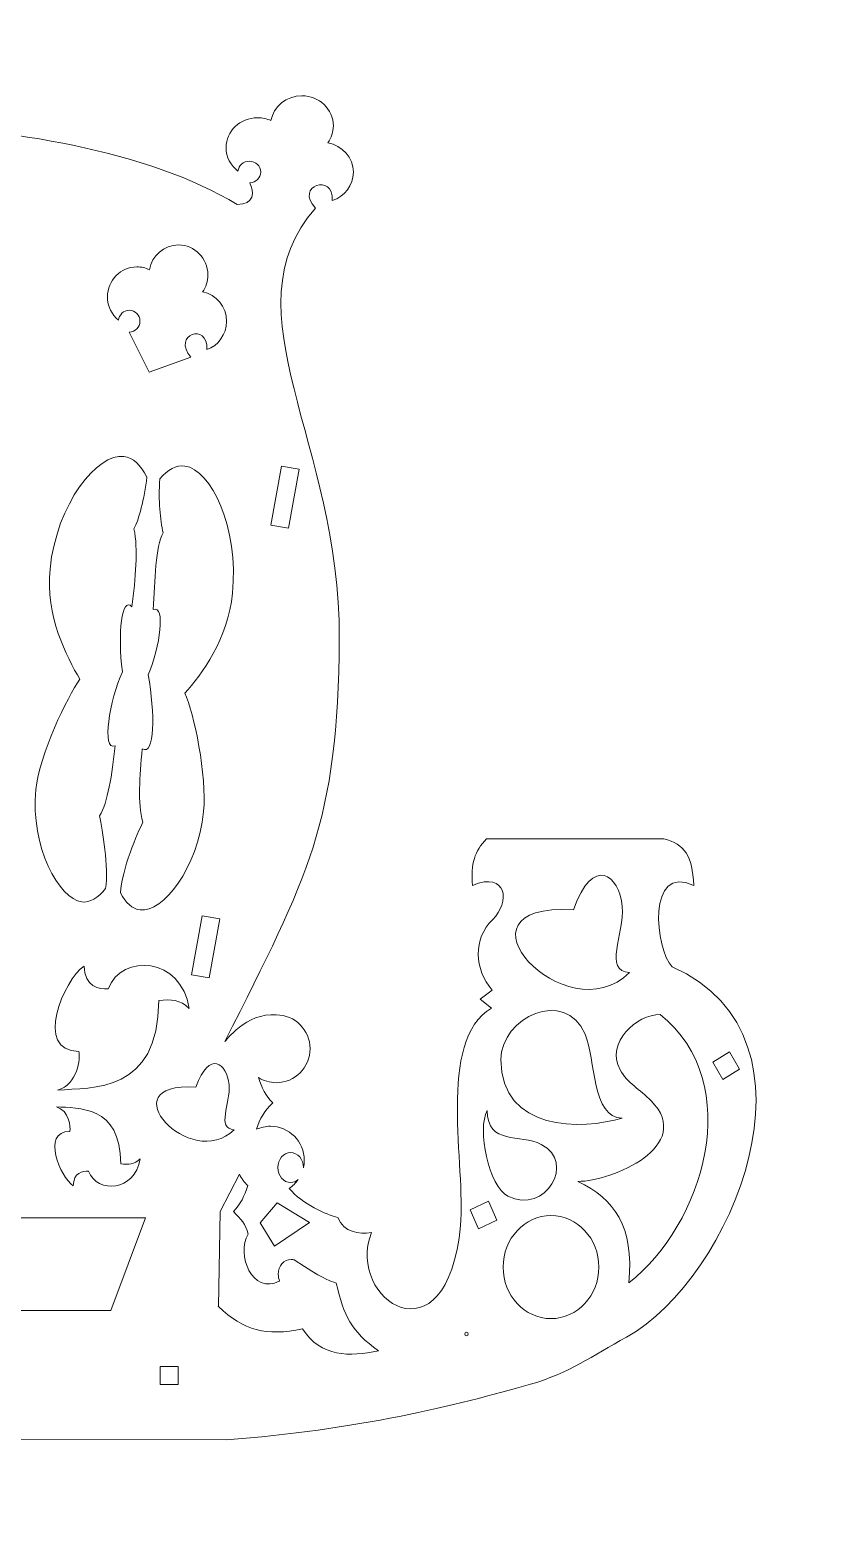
# Model space of a CAD drawing. Header units: centimetres. Extents: x -45.9 to 46.4, y -45.2 to 46.8.
# Drawn here: x 24.38 to 42.29, y 12.16 to 45.61 of the extents above; entities that cross this region are included whole.
import ezdxf

# ---------------------------------------------------------------- set-up
doc = ezdxf.new("R2010")
doc.units = ezdxf.units.CM
doc.header["$MEASUREMENT"] = 0
doc.layers.add('layer 1', color=7, linetype='Continuous')

msp = doc.modelspace()

# ---------------------------------------------------------------- linework, layer by layer
at = {"layer": 'layer 1', "color": 250, "lineweight": 9}
for points, knots in [([(5.55247, 15.42216), (7.18879, 14.95237), (9.45829, 14.39087), (12.34004, 14.18407), (12.34004, 14.18407), (12.34004, 14.18407), (16.28604, 14.18261), (16.28604, 14.18261), (16.28604, 14.18261), (16.28604, 14.18261), (17.50797, 14.18207), (17.50797, 14.18207), (17.50797, 14.18207), (17.5336, 12.50384), (19.24014, 12.16448), (19.98507, 12.16448), (19.98507, 12.16448), (19.98507, 12.16448), (21.12663, 12.16448), (21.12663, 12.16448), (21.12663, 12.16448), (21.87117, 12.16448), (23.5765, 12.50357), (23.60373, 14.1798), (23.60373, 14.1798), (23.60373, 14.1798), (28.76086, 14.1778), (28.76086, 14.1778), (28.76086, 14.1778), (31.64246, 14.38459), (33.91197, 14.94609), (35.54842, 15.41588), (35.54842, 15.41588), (36.42044, 15.66633), (36.90825, 16.03546), (37.6899, 16.4664), (37.6899, 16.4664), (40.01988, 17.7508), (42.29286, 23.12473), (38.70757, 24.72447), (38.70757, 24.72447), (38.31842, 25.10147), (38.14353, 27.04123), (39.18844, 26.53794), (39.18844, 26.53794), (39.1528, 27.20544), (38.99193, 27.45215), (38.518, 27.5763), (38.518, 27.5763), (38.518, 27.5763), (34.56652, 27.5763), (34.56652, 27.5763), (34.56652, 27.5763), (34.29752, 27.30143), (34.21395, 27.0184), (34.24893, 26.53847), (34.24893, 26.53847), (35.03965, 26.8586), (35.09158, 26.15399), (34.70243, 25.77698), (34.70243, 25.77698), (34.25814, 25.34658), (34.29004, 24.66292), (34.69348, 24.20462), (34.69348, 24.20462), (34.69348, 24.20462), (34.42128, 23.99796), (34.42128, 23.99796), (34.42128, 23.99796), (34.42128, 23.99796), (34.67533, 23.80078), (34.67533, 23.80078), (34.67533, 23.80078), (33.44752, 23.09015), (34.10768, 20.24606), (33.98566, 18.95458), (33.98566, 18.95458), (33.68782, 15.8025), (31.41645, 17.29223), (31.99824, 18.79491), (31.99824, 18.79491), (31.71317, 18.7635), (31.39141, 18.79235), (31.24868, 19.13077), (31.24868, 19.13077), (30.99587, 19.19567), (30.45577, 19.43091), (30.16515, 19.78095), (30.16515, 19.78095), (30.24284, 19.83301), (30.31066, 19.89936), (30.36433, 19.97612), (30.36433, 19.97612), (30.3172, 19.93607), (30.25913, 19.91244), (30.19652, 19.91244), (30.19652, 19.91244), (30.03886, 19.91244), (29.91096, 20.0617), (29.91096, 20.24579), (29.91096, 20.24579), (29.91096, 20.42989), (30.03886, 20.57915), (30.19652, 20.57915), (30.19652, 20.57915), (30.35418, 20.57915), (30.48194, 20.42989), (30.48194, 20.24579), (30.48194, 20.24579), (30.48194, 20.24579), (30.48194, 20.24126), (30.48194, 20.24126), (30.48194, 20.24126), (30.48194, 20.24126), (30.48194, 20.24059), (30.48194, 20.24059), (30.48194, 20.24059), (30.48194, 20.24059), (30.48208, 20.24126), (30.48208, 20.24126), (30.48208, 20.24126), (30.49436, 20.29559), (30.5009, 20.35219), (30.5009, 20.41027), (30.5009, 20.41027), (30.5009, 20.82772), (30.16355, 21.16628), (29.74756, 21.16628), (29.74756, 21.16628), (29.63675, 21.16628), (29.53155, 21.14225), (29.43677, 21.09913), (29.43677, 21.09913), (29.50485, 21.3437), (29.61366, 21.50631), (29.798, 21.68838), (29.798, 21.68838), (29.63598, 21.85815), (29.55803, 22.01396), (29.47655, 22.25324), (29.47655, 22.25324), (29.47655, 22.25324), (29.47669, 22.25324), (29.47669, 22.25324), (29.47669, 22.25324), (29.59243, 22.18048), (29.72927, 22.13843), (29.87599, 22.13843), (29.87599, 22.13843), (30.29184, 22.13843), (30.6292, 22.47699), (30.6292, 22.89444), (30.6292, 22.89444), (30.6292, 23.3119), (30.29184, 23.65046), (29.87599, 23.65046), (29.87599, 23.65046), (29.20648, 23.70386), (28.74003, 23.05878), (28.73122, 23.05878), (28.73122, 23.05878), (30.59742, 26.7765), (31.25424, 27.89911), (31.28068, 32.04403), (31.28068, 32.04403), (31.30845, 36.40776), (28.7415, 39.31513), (30.74814, 41.64057), (30.74814, 41.64057), (30.27595, 42.13693), (31.17014, 42.42929), (31.12421, 41.80745), (31.12421, 41.80745), (31.39883, 41.89823), (31.59587, 42.14667), (31.59587, 42.43877), (31.59587, 42.43877), (31.59587, 42.76491), (31.3501, 43.03659), (31.02529, 43.09506), (31.02529, 43.09506), (31.10352, 43.20293), (31.14931, 43.33363), (31.14931, 43.47447), (31.14931, 43.47447), (31.14931, 43.84333), (30.83505, 44.1425), (30.4475, 44.1425), (30.4475, 44.1425), (30.1016, 44.1425), (29.81404, 43.90421), (29.75624, 43.59061), (29.75624, 43.59061), (29.66586, 43.6312), (29.5648, 43.65376), (29.45813, 43.65376), (29.45813, 43.65376), (29.07058, 43.65376), (28.75632, 43.35472), (28.75632, 42.98572), (28.75632, 42.98572), (28.75632, 42.77386), (28.86005, 42.58482), (29.02185, 42.4624), (29.02185, 42.4624), (29.0324, 42.58709), (29.14213, 42.68521), (29.27577, 42.68521), (29.27577, 42.68521), (29.41648, 42.68521), (29.53062, 42.57668), (29.53062, 42.44304), (29.53062, 42.44304), (29.53062, 42.3126), (29.42207, 42.20626), (29.28618, 42.20114), (29.28618, 42.20114), (29.39044, 42.00423), (29.38697, 41.71827), (29.00676, 41.71827), (29.00676, 41.71827), (27.01275, 42.92978), (23.93493, 43.40578), (21.13091, 43.53935), (21.13091, 43.53935), (20.64215, 43.82829), (21.27264, 44.27738), (21.39817, 43.76123), (21.39817, 43.76123), (21.60029, 43.90581), (21.79761, 44.15532), (21.71831, 44.39642), (21.71831, 44.39642), (21.62993, 44.66556), (21.35332, 44.8275), (21.06936, 44.79345), (21.06936, 44.79345), (21.10474, 44.90226), (21.10701, 45.02187), (21.06883, 45.13802), (21.06883, 45.13802), (20.9687, 45.44253), (20.62814, 45.60981), (20.30828, 45.51155), (20.30828, 45.51155), (20.02272, 45.42371), (19.84997, 45.15417), (19.88735, 44.88063), (19.88735, 44.88063), (19.80178, 44.89118), (19.7122, 44.88423), (19.62422, 44.85713), (19.62422, 44.85713), (19.30422, 44.75888), (19.12613, 44.4322), (19.22612, 44.12769), (19.22612, 44.12769), (19.2834, 43.95358), (19.4427, 43.83108), (19.60864, 43.77072), (19.60864, 43.77072), (19.58947, 43.87389), (19.64886, 43.97832), (19.74971, 44.01141), (19.74971, 44.01141), (19.85825, 44.04705), (19.97386, 43.98644), (20.00777, 43.87617), (20.00777, 43.87617), (20.04181, 43.76577), (20.00843, 43.61318), (19.89976, 43.57755), (19.89976, 43.57755), (19.69818, 43.58052), (19.49932, 43.58194), (19.30382, 43.58194), (19.30382, 43.58194), (16.10702, 43.58194), (13.17228, 42.88894), (10.87273, 41.73364), (10.87273, 41.73364), (10.49818, 41.73652), (10.49105, 42.02205), (10.59478, 42.2179), (10.59478, 42.2179), (10.4589, 42.22309), (10.35034, 42.32942), (10.35034, 42.45987), (10.35034, 42.45987), (10.35034, 42.5935), (10.46449, 42.70204), (10.6052, 42.70204), (10.6052, 42.70204), (10.73883, 42.70204), (10.84857, 42.60391), (10.85912, 42.47922), (10.85912, 42.47922), (11.02092, 42.60164), (11.12465, 42.79068), (11.12465, 43.00254), (11.12465, 43.00254), (11.12465, 43.37141), (10.81039, 43.67058), (10.42284, 43.67058), (10.42284, 43.67058), (10.31617, 43.67058), (10.21511, 43.64789), (10.12473, 43.60744), (10.12473, 43.60744), (10.06692, 43.92103), (9.77936, 44.15933), (9.43346, 44.15933), (9.43346, 44.15933), (9.04578, 44.15933), (8.73165, 43.86015), (8.73165, 43.49129), (8.73165, 43.49129), (8.73165, 43.35045), (8.77744, 43.21962), (8.85567, 43.11188), (8.85567, 43.11188), (8.53087, 43.05341), (8.28509, 42.78173), (8.28509, 42.45559), (8.28509, 42.45559), (8.28509, 42.16349), (8.48214, 41.91505), (8.75675, 41.82427), (8.75675, 41.82427), (8.71087, 42.44554), (9.60338, 42.15428), (9.13411, 41.65875), (9.13411, 41.65875), (11.88753, 38.83171), (8.88573, 36.61856), (9.08449, 32.29407), (9.08449, 32.29407), (9.26953, 28.26904), (9.78137, 27.33453), (12.36967, 23.06506), (12.36967, 23.06506), (12.36086, 23.06506), (11.89428, 23.71), (11.22491, 23.65673), (11.22491, 23.65673), (10.80892, 23.65673), (10.4717, 23.31817), (10.4717, 22.90072), (10.4717, 22.90072), (10.4717, 22.48326), (10.80892, 22.14457), (11.22491, 22.14457), (11.22491, 22.14457), (11.37149, 22.14457), (11.50846, 22.18676), (11.62421, 22.25951), (11.62421, 22.25951), (11.54286, 22.02023), (11.46478, 21.86429), (11.30287, 21.69467), (11.30287, 21.69467), (11.48723, 21.51258), (11.59604, 21.34998), (11.66412, 21.10527), (11.66412, 21.10527), (11.56934, 21.14852), (11.46401, 21.17255), (11.3532, 21.17255), (11.3532, 21.17255), (10.93735, 21.17255), (10.59999, 20.834), (10.59999, 20.41654), (10.59999, 20.41654), (10.59999, 20.35847), (10.60653, 20.30186), (10.61881, 20.24753), (10.61881, 20.24753), (10.61881, 20.24753), (10.61881, 20.25207), (10.61881, 20.25207), (10.61881, 20.25207), (10.61881, 20.43617), (10.74671, 20.58542), (10.90437, 20.58542), (10.90437, 20.58542), (11.06204, 20.58542), (11.18993, 20.43617), (11.18993, 20.25207), (11.18993, 20.25207), (11.18993, 20.06797), (11.06204, 19.91872), (10.90437, 19.91872), (10.90437, 19.91872), (10.84176, 19.91872), (10.78355, 19.94235), (10.73656, 19.9824), (10.73656, 19.9824), (10.73656, 19.9824), (10.73603, 19.98293), (10.73603, 19.98293), (10.73603, 19.98293), (10.73603, 19.98293), (10.73643, 19.98226), (10.73643, 19.98226), (10.73643, 19.98226), (10.79023, 19.9055), (10.85791, 19.83929), (10.93574, 19.78722), (10.93574, 19.78722), (10.64512, 19.43719), (10.1049, 19.20182), (9.85222, 19.13705), (9.85222, 19.13705), (9.70949, 18.79862), (9.38759, 18.76978), (9.10265, 18.80105), (9.10265, 18.80105), (9.68444, 17.29837), (7.41293, 15.80877), (7.11523, 18.96072), (7.11523, 18.96072), (6.99308, 20.25234), (7.65337, 23.09643), (6.42543, 23.80692), (6.42543, 23.80692), (6.42543, 23.80692), (6.67962, 24.00423), (6.67962, 24.00423), (6.67962, 24.00423), (6.67962, 24.00423), (6.40741, 24.21089), (6.40741, 24.21089), (6.40741, 24.21089), (6.81085, 24.6692), (6.84262, 25.35285), (6.39833, 25.78326), (6.39833, 25.78326), (6.00931, 26.16013), (6.06124, 26.86488), (6.85197, 26.54475), (6.85197, 26.54475), (6.88694, 27.02468), (6.80324, 27.3077), (6.53437, 27.58244), (6.53437, 27.58244), (6.53437, 27.58244), (2.58276, 27.58244), (2.58276, 27.58244), (2.58276, 27.58244), (2.10883, 27.45842), (1.94809, 27.21171), (1.91245, 26.54421), (1.91245, 26.54421), (2.95722, 27.04751), (2.78247, 25.10761), (2.39332, 24.73074), (2.39332, 24.73074), (-1.19197, 23.13087), (1.08101, 17.75708), (3.41099, 16.47267), (3.41099, 16.47267), (4.19264, 16.04173), (4.68045, 15.67247), (5.55247, 15.42216)], [0, 0, 0, 0, 0.00854701, 0.00854701, 0.00854701, 0.00854701, 0.01709402, 0.01709402, 0.01709402, 0.01709402, 0.02564103, 0.02564103, 0.02564103, 0.02564103, 0.03418803, 0.03418803, 0.03418803, 0.03418803, 0.04273504, 0.04273504, 0.04273504, 0.04273504, 0.05128205, 0.05128205, 0.05128205, 0.05128205, 0.05982906, 0.05982906, 0.05982906, 0.05982906, 0.06837607, 0.06837607, 0.06837607, 0.06837607, 0.07692308, 0.07692308, 0.07692308, 0.07692308, 0.08547009, 0.08547009, 0.08547009, 0.08547009, 0.09401709, 0.09401709, 0.09401709, 0.09401709, 0.1025641, 0.1025641, 0.1025641, 0.1025641, 0.11111111, 0.11111111, 0.11111111, 0.11111111, 0.11965812, 0.11965812, 0.11965812, 0.11965812, 0.12820513, 0.12820513, 0.12820513, 0.12820513, 0.13675214, 0.13675214, 0.13675214, 0.13675214, 0.14529915, 0.14529915, 0.14529915, 0.14529915, 0.15384615, 0.15384615, 0.15384615, 0.15384615, 0.16239316, 0.16239316, 0.16239316, 0.16239316, 0.17094017, 0.17094017, 0.17094017, 0.17094017, 0.17948718, 0.17948718, 0.17948718, 0.17948718, 0.18803419, 0.18803419, 0.18803419, 0.18803419, 0.1965812, 0.1965812, 0.1965812, 0.1965812, 0.20512821, 0.20512821, 0.20512821, 0.20512821, 0.21367521, 0.21367521, 0.21367521, 0.21367521, 0.22222222, 0.22222222, 0.22222222, 0.22222222, 0.23076923, 0.23076923, 0.23076923, 0.23076923, 0.23931624, 0.23931624, 0.23931624, 0.23931624, 0.24786325, 0.24786325, 0.24786325, 0.24786325, 0.25641026, 0.25641026, 0.25641026, 0.25641026, 0.26495726, 0.26495726, 0.26495726, 0.26495726, 0.27350427, 0.27350427, 0.27350427, 0.27350427, 0.28205128, 0.28205128, 0.28205128, 0.28205128, 0.29059829, 0.29059829, 0.29059829, 0.29059829, 0.2991453, 0.2991453, 0.2991453, 0.2991453, 0.30769231, 0.30769231, 0.30769231, 0.30769231, 0.31623932, 0.31623932, 0.31623932, 0.31623932, 0.32478632, 0.32478632, 0.32478632, 0.32478632, 0.33333333, 0.33333333, 0.33333333, 0.33333333, 0.34188034, 0.34188034, 0.34188034, 0.34188034, 0.35042735, 0.35042735, 0.35042735, 0.35042735, 0.35897436, 0.35897436, 0.35897436, 0.35897436, 0.36752137, 0.36752137, 0.36752137, 0.36752137, 0.37606838, 0.37606838, 0.37606838, 0.37606838, 0.38461538, 0.38461538, 0.38461538, 0.38461538, 0.39316239, 0.39316239, 0.39316239, 0.39316239, 0.4017094, 0.4017094, 0.4017094, 0.4017094, 0.41025641, 0.41025641, 0.41025641, 0.41025641, 0.41880342, 0.41880342, 0.41880342, 0.41880342, 0.42735043, 0.42735043, 0.42735043, 0.42735043, 0.43589744, 0.43589744, 0.43589744, 0.43589744, 0.44444444, 0.44444444, 0.44444444, 0.44444444, 0.45299145, 0.45299145, 0.45299145, 0.45299145, 0.46153846, 0.46153846, 0.46153846, 0.46153846, 0.47008547, 0.47008547, 0.47008547, 0.47008547, 0.47863248, 0.47863248, 0.47863248, 0.47863248, 0.48717949, 0.48717949, 0.48717949, 0.48717949, 0.4957265, 0.4957265, 0.4957265, 0.4957265, 0.5042735, 0.5042735, 0.5042735, 0.5042735, 0.51282051, 0.51282051, 0.51282051, 0.51282051, 0.52136752, 0.52136752, 0.52136752, 0.52136752, 0.52991453, 0.52991453, 0.52991453, 0.52991453, 0.53846154, 0.53846154, 0.53846154, 0.53846154, 0.54700855, 0.54700855, 0.54700855, 0.54700855, 0.55555556, 0.55555556, 0.55555556, 0.55555556, 0.56410256, 0.56410256, 0.56410256, 0.56410256, 0.57264957, 0.57264957, 0.57264957, 0.57264957, 0.58119658, 0.58119658, 0.58119658, 0.58119658, 0.58974359, 0.58974359, 0.58974359, 0.58974359, 0.5982906, 0.5982906, 0.5982906, 0.5982906, 0.60683761, 0.60683761, 0.60683761, 0.60683761, 0.61538462, 0.61538462, 0.61538462, 0.61538462, 0.62393162, 0.62393162, 0.62393162, 0.62393162, 0.63247863, 0.63247863, 0.63247863, 0.63247863, 0.64102564, 0.64102564, 0.64102564, 0.64102564, 0.64957265, 0.64957265, 0.64957265, 0.64957265, 0.65811966, 0.65811966, 0.65811966, 0.65811966, 0.66666667, 0.66666667, 0.66666667, 0.66666667, 0.67521368, 0.67521368, 0.67521368, 0.67521368, 0.68376068, 0.68376068, 0.68376068, 0.68376068, 0.69230769, 0.69230769, 0.69230769, 0.69230769, 0.7008547, 0.7008547, 0.7008547, 0.7008547, 0.70940171, 0.70940171, 0.70940171, 0.70940171, 0.71794872, 0.71794872, 0.71794872, 0.71794872, 0.72649573, 0.72649573, 0.72649573, 0.72649573, 0.73504274, 0.73504274, 0.73504274, 0.73504274, 0.74358974, 0.74358974, 0.74358974, 0.74358974, 0.75213675, 0.75213675, 0.75213675, 0.75213675, 0.76068376, 0.76068376, 0.76068376, 0.76068376, 0.76923077, 0.76923077, 0.76923077, 0.76923077, 0.77777778, 0.77777778, 0.77777778, 0.77777778, 0.78632479, 0.78632479, 0.78632479, 0.78632479, 0.79487179, 0.79487179, 0.79487179, 0.79487179, 0.8034188, 0.8034188, 0.8034188, 0.8034188, 0.81196581, 0.81196581, 0.81196581, 0.81196581, 0.82051282, 0.82051282, 0.82051282, 0.82051282, 0.82905983, 0.82905983, 0.82905983, 0.82905983, 0.83760684, 0.83760684, 0.83760684, 0.83760684, 0.84615385, 0.84615385, 0.84615385, 0.84615385, 0.85470085, 0.85470085, 0.85470085, 0.85470085, 0.86324786, 0.86324786, 0.86324786, 0.86324786, 0.87179487, 0.87179487, 0.87179487, 0.87179487, 0.88034188, 0.88034188, 0.88034188, 0.88034188, 0.88888889, 0.88888889, 0.88888889, 0.88888889, 0.8974359, 0.8974359, 0.8974359, 0.8974359, 0.90598291, 0.90598291, 0.90598291, 0.90598291, 0.91452991, 0.91452991, 0.91452991, 0.91452991, 0.92307692, 0.92307692, 0.92307692, 0.92307692, 0.93162393, 0.93162393, 0.93162393, 0.93162393, 0.94017094, 0.94017094, 0.94017094, 0.94017094, 0.94871795, 0.94871795, 0.94871795, 0.94871795, 0.95726496, 0.95726496, 0.95726496, 0.95726496, 0.96581197, 0.96581197, 0.96581197, 0.96581197, 0.97435897, 0.97435897, 0.97435897, 0.97435897, 0.98290598, 0.98290598, 0.98290598, 0.98290598, 1, 1, 1, 1]), ([(26.35918, 39.13721), (26.20792, 39.25963), (26.11087, 39.44867), (26.11087, 39.66067), (26.11087, 39.66067), (26.11087, 40.02953), (26.40483, 40.3287), (26.76729, 40.3287), (26.76729, 40.3287), (26.86701, 40.3287), (26.96153, 40.30601), (27.04617, 40.26556), (27.04617, 40.26556), (27.10024, 40.57902), (27.36924, 40.81732), (27.69271, 40.81732), (27.69271, 40.81732), (28.0553, 40.81732), (28.34927, 40.51827), (28.34927, 40.14928), (28.34927, 40.14928), (28.34927, 40.00844), (28.30641, 39.87774), (28.23312, 39.77001), (28.23312, 39.77001), (28.53697, 39.7114), (28.76686, 39.43973), (28.76686, 39.11358), (28.76686, 39.11358), (28.76686, 38.82148), (28.58249, 38.57304), (28.32564, 38.48226), (28.32564, 38.48226), (28.36863, 39.1041), (27.53224, 38.81174), (27.974, 38.31552), (27.974, 38.31552), (27.974, 38.31552), (27.974, 38.31538), (27.974, 38.31538), (27.974, 38.31538), (27.974, 38.31538), (27.04337, 37.97963), (27.04337, 37.97963), (27.04337, 37.97963), (27.04337, 37.97963), (26.59681, 38.87582), (26.59681, 38.87582), (26.59681, 38.87582), (26.72831, 38.87582), (26.83511, 38.98422), (26.83511, 39.11786), (26.83511, 39.11786), (26.83511, 39.25162), (26.72831, 39.36003), (26.59681, 39.36003), (26.59681, 39.36003), (26.47172, 39.36003), (26.36906, 39.2619), (26.35931, 39.13735), (26.35931, 39.13735), (26.35931, 39.13735), (26.35918, 39.13721), (26.35918, 39.13721)], [0, 0, 0, 0, 0.05882353, 0.05882353, 0.05882353, 0.05882353, 0.11764706, 0.11764706, 0.11764706, 0.11764706, 0.17647059, 0.17647059, 0.17647059, 0.17647059, 0.23529412, 0.23529412, 0.23529412, 0.23529412, 0.29411765, 0.29411765, 0.29411765, 0.29411765, 0.35294118, 0.35294118, 0.35294118, 0.35294118, 0.41176471, 0.41176471, 0.41176471, 0.41176471, 0.47058824, 0.47058824, 0.47058824, 0.47058824, 0.52941176, 0.52941176, 0.52941176, 0.52941176, 0.58823529, 0.58823529, 0.58823529, 0.58823529, 0.64705882, 0.64705882, 0.64705882, 0.64705882, 0.70588235, 0.70588235, 0.70588235, 0.70588235, 0.76470588, 0.76470588, 0.76470588, 0.76470588, 0.82352941, 0.82352941, 0.82352941, 0.82352941, 0.88235294, 0.88235294, 0.88235294, 0.88235294, 1, 1, 1, 1]), ([(24.51353, 28.67412), (24.59083, 29.45242), (25.22175, 30.74871), (25.49783, 31.13787), (25.49783, 31.13787), (25.19946, 31.6198), (24.72753, 32.55658), (24.83006, 33.5892), (24.83006, 33.5892), (24.97558, 35.05597), (25.89313, 36.17444), (26.47612, 36.10221), (26.47612, 36.10221), (26.67904, 36.07712), (26.85433, 35.90957), (26.9905, 35.6399), (26.9905, 35.6399), (26.93067, 35.15217), (26.81336, 34.68751), (26.70161, 34.48846), (26.70161, 34.48846), (26.8008, 34.03736), (26.73338, 33.38348), (26.65742, 32.74922), (26.65742, 32.74922), (26.42259, 32.99312), (26.33568, 32.16248), (26.44395, 31.30167), (26.44395, 31.30167), (26.15786, 30.67729), (25.96869, 29.52078), (26.28508, 29.64747), (26.28508, 29.64747), (26.20912, 29.01321), (26.12155, 28.37147), (25.93478, 28.09179), (25.93478, 28.09179), (25.99305, 27.7605), (26.14428, 26.95067), (26.06708, 26.46602), (26.06708, 26.46602), (25.90261, 26.25709), (25.72131, 26.14682), (25.54082, 26.16911), (25.54082, 26.16911), (25.03418, 26.23186), (24.38697, 27.39932), (24.51353, 28.67412)], [0, 0, 0, 0, 0.07692308, 0.07692308, 0.07692308, 0.07692308, 0.15384615, 0.15384615, 0.15384615, 0.15384615, 0.23076923, 0.23076923, 0.23076923, 0.23076923, 0.30769231, 0.30769231, 0.30769231, 0.30769231, 0.38461538, 0.38461538, 0.38461538, 0.38461538, 0.46153846, 0.46153846, 0.46153846, 0.46153846, 0.53846154, 0.53846154, 0.53846154, 0.53846154, 0.61538462, 0.61538462, 0.61538462, 0.61538462, 0.69230769, 0.69230769, 0.69230769, 0.69230769, 0.76923077, 0.76923077, 0.76923077, 0.76923077, 0.84615385, 0.84615385, 0.84615385, 0.84615385, 1, 1, 1, 1]), ([(26.83684, 25.98916), (26.66636, 26.01025), (26.51831, 26.14709), (26.40176, 26.3679), (26.40176, 26.3679), (26.40176, 26.3679), (26.4051, 26.36977), (26.4051, 26.36977), (26.4051, 26.36977), (26.42259, 26.87894), (26.78344, 27.71572), (26.89852, 27.94387), (26.89852, 27.94387), (26.7797, 28.38976), (26.83551, 28.94619), (26.8837, 29.58339), (26.8837, 29.58339), (27.17513, 29.40797), (27.16792, 30.37932), (27.02227, 31.23412), (27.02227, 31.23412), (27.28073, 31.87132), (27.41797, 32.7858), (27.12734, 32.68847), (27.12734, 32.68847), (27.17553, 33.32554), (27.17887, 34.10705), (27.35322, 34.39514), (27.35322, 34.39514), (27.28767, 34.69111), (27.24282, 35.10804), (27.27926, 35.60132), (27.27926, 35.60132), (27.27926, 35.60132), (27.27766, 35.60279), (27.27766, 35.60279), (27.27766, 35.60279), (27.45415, 35.80638), (27.64572, 35.91144), (27.83636, 35.88781), (27.83636, 35.88781), (28.41936, 35.81572), (29.04521, 34.51676), (28.89956, 33.04986), (28.89956, 33.04986), (28.7989, 32.03606), (28.21443, 31.23345), (27.83796, 30.82681), (27.83796, 30.82681), (28.03995, 30.38145), (28.33378, 28.97957), (28.25475, 28.18444), (28.25475, 28.18444), (28.12819, 26.90951), (27.34361, 25.92654), (26.83684, 25.98916)], [0, 0, 0, 0, 0.06666667, 0.06666667, 0.06666667, 0.06666667, 0.13333333, 0.13333333, 0.13333333, 0.13333333, 0.2, 0.2, 0.2, 0.2, 0.26666667, 0.26666667, 0.26666667, 0.26666667, 0.33333333, 0.33333333, 0.33333333, 0.33333333, 0.4, 0.4, 0.4, 0.4, 0.46666667, 0.46666667, 0.46666667, 0.46666667, 0.53333333, 0.53333333, 0.53333333, 0.53333333, 0.6, 0.6, 0.6, 0.6, 0.66666667, 0.66666667, 0.66666667, 0.66666667, 0.73333333, 0.73333333, 0.73333333, 0.73333333, 0.8, 0.8, 0.8, 0.8, 0.86666667, 0.86666667, 0.86666667, 0.86666667, 1, 1, 1, 1]), ([(30.15152, 34.49968), (30.15152, 34.49968), (29.75716, 34.56923), (29.75716, 34.56923), (29.75716, 34.56923), (29.75716, 34.56923), (29.98892, 35.88394), (29.98892, 35.88394), (29.98892, 35.88394), (29.98892, 35.88394), (30.38328, 35.81439), (30.38328, 35.81439), (30.38328, 35.81439), (30.38328, 35.81439), (30.15152, 34.49968), (30.15152, 34.49968)], [0, 0, 0, 0, 0.2, 0.2, 0.2, 0.2, 0.4, 0.4, 0.4, 0.4, 0.6, 0.6, 0.6, 0.6, 1, 1, 1, 1]), ([(26.9905, 35.6399), (26.9905, 35.6399), (26.9913, 35.64671), (26.9913, 35.64671), (26.9913, 35.64671), (26.99102, 35.64444), (26.99075, 35.64217), (26.9905, 35.6399)], [0, 0, 0, 0, 0.33333333, 0.33333333, 0.33333333, 0.33333333, 1, 1, 1, 1]), ([(36.50321, 25.99223), (36.94096, 27.23565), (37.52996, 26.76212), (37.59137, 26.06926), (37.59137, 26.06926), (37.64704, 25.43847), (37.1615, 24.63533), (37.75571, 24.59274), (37.75571, 24.59274), (36.34114, 23.19726), (33.58342, 26.16644), (36.50321, 25.99223)], [0, 0, 0, 0, 0.25, 0.25, 0.25, 0.25, 0.5, 0.5, 0.5, 0.5, 1, 1, 1, 1]), ([(28.38278, 24.47459), (28.38278, 24.47459), (27.98828, 24.54415), (27.98828, 24.54415), (27.98828, 24.54415), (27.98828, 24.54415), (28.22017, 25.85886), (28.22017, 25.85886), (28.22017, 25.85886), (28.22017, 25.85886), (28.61453, 25.78931), (28.61453, 25.78931), (28.61453, 25.78931), (28.61453, 25.78931), (28.38278, 24.47459), (28.38278, 24.47459)], [0, 0, 0, 0, 0.2, 0.2, 0.2, 0.2, 0.4, 0.4, 0.4, 0.4, 0.6, 0.6, 0.6, 0.6, 1, 1, 1, 1]), ([(25.00014, 21.97039), (25.45071, 22.10269), (25.50851, 22.68248), (25.47287, 22.83467), (25.47287, 22.83467), (24.4572, 22.83467), (25.13898, 24.43868), (25.58968, 24.73839), (25.58968, 24.73839), (25.60036, 24.28275), (25.92477, 24.20639), (26.12982, 24.23229), (26.12982, 24.23229), (26.43033, 25.02462), (27.75986, 24.94104), (27.93288, 23.79414), (27.93288, 23.79414), (27.74665, 23.98678), (27.51756, 24.00881), (27.25403, 23.96783), (27.25403, 23.96783), (27.25403, 21.89865), (25.76533, 22.03708), (25.00014, 21.97039)], [0, 0, 0, 0, 0.14285714, 0.14285714, 0.14285714, 0.14285714, 0.28571429, 0.28571429, 0.28571429, 0.28571429, 0.42857143, 0.42857143, 0.42857143, 0.42857143, 0.57142857, 0.57142857, 0.57142857, 0.57142857, 0.71428571, 0.71428571, 0.71428571, 0.71428571, 1, 1, 1, 1]), ([(37.59337, 21.34855), (36.70132, 21.08101), (34.88652, 21.04123), (34.88652, 22.65752), (34.88652, 22.65752), (34.88652, 23.59202), (36.32325, 24.26446), (36.76153, 23.22249), (36.76153, 23.22249), (37.0017, 22.65151), (36.90718, 21.34855), (37.59337, 21.34855)], [0, 0, 0, 0, 0.25, 0.25, 0.25, 0.25, 0.5, 0.5, 0.5, 0.5, 1, 1, 1, 1]), ([(37.74236, 17.67809), (37.84903, 18.94314), (37.4325, 19.53775), (36.6, 19.93678), (36.6, 19.93678), (37.36562, 19.93678), (39.21527, 20.72443), (38.23898, 21.73356), (38.23898, 21.73356), (37.98573, 21.99522), (37.70538, 22.12365), (37.54371, 22.42656), (37.54371, 22.42656), (37.2165, 23.03946), (37.91417, 23.65851), (38.43763, 23.65851), (38.43763, 23.65851), (40.36911, 22.12285), (39.39443, 18.95876), (37.74236, 17.67809)], [0, 0, 0, 0, 0.16666667, 0.16666667, 0.16666667, 0.16666667, 0.33333333, 0.33333333, 0.33333333, 0.33333333, 0.5, 0.5, 0.5, 0.5, 0.66666667, 0.66666667, 0.66666667, 0.66666667, 1, 1, 1, 1]), ([(28.9344, 21.08755), (27.97226, 20.13823), (26.09631, 22.15796), (28.08253, 22.03941), (28.08253, 22.03941), (28.38024, 22.88527), (28.78087, 22.56313), (28.82253, 22.09174), (28.82253, 22.09174), (28.86057, 21.66267), (28.53016, 21.11652), (28.9344, 21.08755)], [0, 0, 0, 0, 0.25, 0.25, 0.25, 0.25, 0.5, 0.5, 0.5, 0.5, 1, 1, 1, 1]), ([(39.83311, 22.20602), (39.83311, 22.20602), (39.6103, 22.59411), (39.6103, 22.59411), (39.6103, 22.59411), (39.6103, 22.59411), (39.98583, 22.8244), (39.98583, 22.8244), (39.98583, 22.8244), (39.98583, 22.8244), (40.20865, 22.43644), (40.20865, 22.43644), (40.20865, 22.43644), (40.20865, 22.43644), (39.83311, 22.20602), (39.83311, 22.20602)], [0, 0, 0, 0, 0.2, 0.2, 0.2, 0.2, 0.4, 0.4, 0.4, 0.4, 0.6, 0.6, 0.6, 0.6, 1, 1, 1, 1]), ([(25.27195, 21.05178), (25.29464, 21.14856), (25.2578, 21.51783), (24.97104, 21.60193), (24.97104, 21.60193), (25.45824, 21.55954), (26.40577, 21.64748), (26.40577, 20.33034), (26.40577, 20.33034), (26.57358, 20.30431), (26.71949, 20.31832), (26.83804, 20.44101), (26.83804, 20.44101), (26.7279, 19.7109), (25.88151, 19.65763), (25.69021, 20.16213), (25.69021, 20.16213), (25.55964, 20.17855), (25.35312, 20.12996), (25.34631, 19.83986), (25.34631, 19.83986), (25.05942, 20.03063), (24.62541, 21.05178), (25.27195, 21.05178)], [0, 0, 0, 0, 0.14285714, 0.14285714, 0.14285714, 0.14285714, 0.28571429, 0.28571429, 0.28571429, 0.28571429, 0.42857143, 0.42857143, 0.42857143, 0.42857143, 0.57142857, 0.57142857, 0.57142857, 0.57142857, 0.71428571, 0.71428571, 0.71428571, 0.71428571, 1, 1, 1, 1]), ([(35.04044, 19.60677), (34.61912, 19.81116), (34.34731, 21.12133), (34.58107, 21.51502), (34.58107, 21.51502), (34.58107, 20.73939), (35.31679, 21.00585), (35.78551, 20.76328), (35.78551, 20.76328), (36.56328, 20.36091), (35.88924, 19.19492), (35.04044, 19.60677)], [0, 0, 0, 0, 0.25, 0.25, 0.25, 0.25, 0.5, 0.5, 0.5, 0.5, 1, 1, 1, 1]), ([(28.59003, 17.14549), (28.59003, 17.14549), (28.62628, 19.26434), (28.62628, 19.26434), (28.62628, 19.26434), (28.62628, 19.26434), (29.05642, 20.09805), (29.05642, 20.09805), (29.05642, 20.09805), (29.10047, 20.00046), (29.16482, 19.91382), (29.24385, 19.84373), (29.24385, 19.84373), (29.16237, 19.60431), (29.08181, 19.43518), (28.91972, 19.26527), (28.91972, 19.26527), (29.09742, 19.08988), (29.18422, 18.98842), (29.2512, 18.76264), (29.2512, 18.76264), (28.97352, 18.30741), (29.34198, 17.39493), (29.9438, 17.71573), (29.9438, 17.71573), (29.9438, 17.71573), (29.95127, 17.7128), (29.95127, 17.7128), (29.95127, 17.7128), (29.93125, 17.75845), (29.9199, 17.81025), (29.9199, 17.86499), (29.9199, 17.86499), (29.9199, 18.04908), (30.04766, 18.19834), (30.20532, 18.19834), (30.20532, 18.19834), (30.23071, 18.19834), (30.25531, 18.19436), (30.27872, 18.18708), (30.27872, 18.18708), (30.27872, 18.18708), (30.50543, 18.04054), (30.50543, 18.04054), (30.50543, 18.04054), (31.00045, 17.71907), (31.06787, 17.73336), (31.21272, 17.66781), (31.21272, 17.66781), (31.39121, 16.92448), (31.53659, 16.60862), (32.15657, 16.15565), (32.15657, 16.15565), (31.50709, 16.02989), (30.87683, 16.00533), (30.45951, 16.65347), (30.45951, 16.65347), (29.6498, 16.4713), (29.14729, 16.6179), (28.59003, 17.14549)], [0, 0, 0, 0, 0.0625, 0.0625, 0.0625, 0.0625, 0.125, 0.125, 0.125, 0.125, 0.1875, 0.1875, 0.1875, 0.1875, 0.25, 0.25, 0.25, 0.25, 0.3125, 0.3125, 0.3125, 0.3125, 0.375, 0.375, 0.375, 0.375, 0.4375, 0.4375, 0.4375, 0.4375, 0.5, 0.5, 0.5, 0.5, 0.5625, 0.5625, 0.5625, 0.5625, 0.625, 0.625, 0.625, 0.625, 0.6875, 0.6875, 0.6875, 0.6875, 0.75, 0.75, 0.75, 0.75, 0.8125, 0.8125, 0.8125, 0.8125, 0.875, 0.875, 0.875, 0.875, 1, 1, 1, 1]), ([(29.83967, 18.49444), (29.83967, 18.49444), (29.51673, 19.00975), (29.51673, 19.00975), (29.51673, 19.00975), (29.51673, 19.00975), (29.89654, 19.45565), (29.89654, 19.45565), (29.89654, 19.45565), (29.89654, 19.45565), (30.61837, 19.02377), (30.61837, 19.02377), (30.61837, 19.02377), (30.61837, 19.02377), (29.83967, 18.49444), (29.83967, 18.49444)], [0, 0, 0, 0, 0.2, 0.2, 0.2, 0.2, 0.4, 0.4, 0.4, 0.4, 0.6, 0.6, 0.6, 0.6, 1, 1, 1, 1]), ([(34.38856, 18.87919), (34.38856, 18.87919), (34.20086, 19.30225), (34.20086, 19.30225), (34.20086, 19.30225), (34.20086, 19.30225), (34.61004, 19.49623), (34.61004, 19.49623), (34.61004, 19.49623), (34.61004, 19.49623), (34.79774, 19.07317), (34.79774, 19.07317), (34.79774, 19.07317), (34.79774, 19.07317), (34.38856, 18.87919), (34.38856, 18.87919)], [0, 0, 0, 0, 0.2, 0.2, 0.2, 0.2, 0.4, 0.4, 0.4, 0.4, 0.6, 0.6, 0.6, 0.6, 1, 1, 1, 1]), ([(23.06585, 17.22085), (22.48312, 17.33953), (22.25951, 17.68129), (22.25911, 17.88461), (22.25911, 17.88461), (22.25738, 18.74462), (23.37664, 18.41982), (23.37277, 17.86285), (23.37277, 17.86285), (23.3725, 17.84002), (23.37157, 17.81746), (23.36957, 17.7953), (23.36957, 17.7953), (23.87116, 18.31292), (23.5993, 18.88177), (23.1254, 19.12336), (23.1254, 19.12336), (23.1254, 19.12336), (26.9602, 19.12336), (26.9602, 19.12336), (26.9602, 19.12336), (26.9602, 19.12336), (26.18376, 17.05958), (26.18376, 17.05958), (26.18376, 17.05958), (26.18376, 17.05958), (23.08575, 17.06212), (23.08575, 17.06212), (23.08575, 17.06212), (23.08575, 17.06212), (23.08561, 17.06212), (23.08561, 17.06212), (23.08561, 17.06212), (23.07867, 17.11298), (23.07213, 17.16585), (23.06585, 17.22085)], [0, 0, 0, 0, 0.1, 0.1, 0.1, 0.1, 0.2, 0.2, 0.2, 0.2, 0.3, 0.3, 0.3, 0.3, 0.4, 0.4, 0.4, 0.4, 0.5, 0.5, 0.5, 0.5, 0.6, 0.6, 0.6, 0.6, 0.7, 0.7, 0.7, 0.7, 0.8, 0.8, 0.8, 0.8, 1, 1, 1, 1]), ([(36.00271, 16.87789), (35.41304, 16.87789), (34.93498, 17.392), (34.93498, 18.02612), (34.93498, 18.02612), (34.93498, 18.66012), (35.41304, 19.17423), (36.00271, 19.17423), (36.00271, 19.17423), (36.59252, 19.17423), (37.07058, 18.66012), (37.07058, 18.02612), (37.07058, 18.02612), (37.07058, 17.392), (36.59252, 16.87789), (36.00271, 16.87789)], [0, 0, 0, 0, 0.2, 0.2, 0.2, 0.2, 0.4, 0.4, 0.4, 0.4, 0.6, 0.6, 0.6, 0.6, 1, 1, 1, 1]), ([(30.27872, 18.18708), (30.27882, 18.18705), (30.27892, 18.18702), (30.27902, 18.18699), (30.27902, 18.18699), (30.27902, 18.18699), (30.27872, 18.18708), (30.27872, 18.18708)], [0, 0, 0, 0, 0.33333333, 0.33333333, 0.33333333, 0.33333333, 1, 1, 1, 1]), ([(28.58997, 17.14182), (28.58997, 17.14182), (28.58209, 17.15303), (28.58209, 17.15303), (28.58209, 17.15303), (28.58474, 17.15051), (28.58738, 17.148), (28.59003, 17.14549), (28.59003, 17.14549), (28.59003, 17.14549), (28.58997, 17.14182), (28.58997, 17.14182)], [0, 0, 0, 0, 0.25, 0.25, 0.25, 0.25, 0.5, 0.5, 0.5, 0.5, 1, 1, 1, 1]), ([(34.07831, 16.53452), (34.07831, 16.55748), (34.09633, 16.57604), (34.11849, 16.57604), (34.11849, 16.57604), (34.14078, 16.57604), (34.15867, 16.55748), (34.15867, 16.53452), (34.15867, 16.53452), (34.15867, 16.51156), (34.14078, 16.493), (34.11849, 16.493), (34.11849, 16.493), (34.09633, 16.493), (34.07831, 16.51156), (34.07831, 16.53452)], [0, 0, 0, 0, 0.2, 0.2, 0.2, 0.2, 0.4, 0.4, 0.4, 0.4, 0.6, 0.6, 0.6, 0.6, 1, 1, 1, 1]), ([(27.28687, 15.40618), (27.28687, 15.40618), (27.28687, 15.80668), (27.28687, 15.80668), (27.28687, 15.80668), (27.28687, 15.80668), (27.68737, 15.80668), (27.68737, 15.80668), (27.68737, 15.80668), (27.68737, 15.80668), (27.68737, 15.40618), (27.68737, 15.40618), (27.68737, 15.40618), (27.68737, 15.40618), (27.28687, 15.40618), (27.28687, 15.40618)], [0, 0, 0, 0, 0.2, 0.2, 0.2, 0.2, 0.4, 0.4, 0.4, 0.4, 0.6, 0.6, 0.6, 0.6, 1, 1, 1, 1])]:
    msp.add_open_spline(points, degree=3, knots=knots, dxfattribs=at)
for points in [[(29.47655, 22.25337), (29.47655, 22.25337), (29.47655, 22.25337), (29.47655, 22.25337)], [(29.47655, 22.25324), (29.47655, 22.25324), (29.47655, 22.25324), (29.47655, 22.25324)], [(29.43677, 21.09913), (29.43677, 21.09913), (29.43677, 21.09913), (29.43677, 21.09913)], [(30.36446, 19.97612), (30.36446, 19.97612), (30.36446, 19.97612), (30.36446, 19.97612)]]:
    msp.add_open_spline(points, degree=3, dxfattribs=at)

doc.saveas('drawing.dxf')
